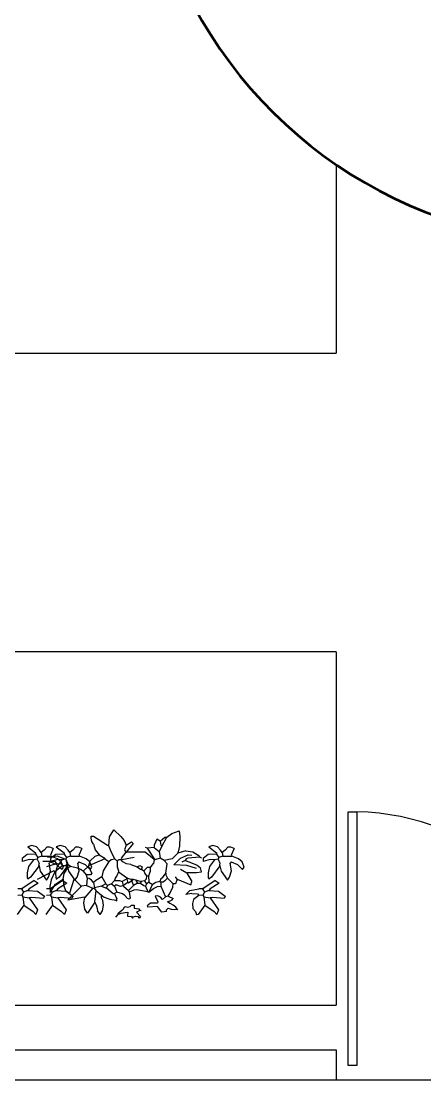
# Model space of a CAD drawing. Header units: centimetres. Extents: x 48 to 15845, y 265 to 7947.
# Drawn here: x 73.8 to 75.153, y 296.525 to 300.072 of the extents above; entities that cross this region are included whole.
import ezdxf

# ---------------------------------------------------------------- set-up
doc = ezdxf.new("R2010")
doc.units = ezdxf.units.CM
doc.layers.add('JARDINERA', color=7, linetype='Continuous')
for name, color, linetype, lineweight in [('murobajo', 5, 'Continuous', 30), ('MUROS', 146, 'Continuous', 53), ('PUERTAS Y VENTANAS', 210, 'Continuous', 5)]:
    doc.layers.add(name, color=color, linetype=linetype, lineweight=lineweight)
doc.layers.add('niveles', color=7, linetype='Continuous', lineweight=5, true_color=0xf0c70f)

msp = doc.modelspace()

# ---------------------------------------------------------------- linework, layer by layer
at = {"layer": 'JARDINERA', "color": 70}
for p, q in [((74.0348, 297.3416), (74.0424, 297.3416)), ((74.0352, 297.3352), (74.0348, 297.3416)), ((74.037, 297.3243), (74.0352, 297.3352)), ((74.0424, 297.3416), (74.0898, 297.3112)), ((74.0936, 297.3093), (74.0962, 297.3398)), ((74.0962, 297.3398), (74.111, 297.3626)), ((74.111, 297.3626), (74.1346, 297.3407)), ((74.1346, 297.3407), (74.145, 297.327)), ((74.2549, 297.3321), (74.2454, 297.3112)), ((74.2663, 297.3245), (74.2549, 297.3321)), ((74.2663, 297.3245), (74.2815, 297.3378)), ((74.272, 297.3074), (74.2888, 297.338)), ((74.2815, 297.3378), (74.2891, 297.3378)), ((74.2888, 297.338), (74.3054, 297.3507)), ((74.3054, 297.3507), (74.3298, 297.359)), ((74.3298, 297.359), (74.3324, 297.3407)), ((74.3324, 297.3407), (74.3306, 297.3078)), ((73.8355, 297.3098), (73.8219, 297.3064)), ((73.8219, 297.3064), (73.8485, 297.2855)), ((73.8512, 297.3062), (73.8355, 297.3098)), ((73.8618, 297.295), (73.8512, 297.3062)), ((73.886, 297.3043), (73.877, 297.295)), ((73.8965, 297.3052), (73.886, 297.3043)), ((73.9073, 297.3007), (73.8965, 297.3052)), ((73.9073, 297.3007), (73.8978, 297.2779)), ((73.9313, 297.3098), (73.9177, 297.3064)), ((73.9177, 297.3064), (73.9443, 297.2855)), ((73.947, 297.3062), (73.9313, 297.3098)), ((73.9576, 297.295), (73.947, 297.3062)), ((73.9819, 297.3043), (73.9728, 297.295)), ((73.9923, 297.3052), (73.9819, 297.3043)), ((74.0031, 297.3007), (73.9923, 297.3052)), ((74.0031, 297.3007), (73.9937, 297.2779)), ((74.0424, 297.315), (74.037, 297.3243)), ((74.0424, 297.315), (74.0481, 297.296)), ((74.0481, 297.296), (74.0613, 297.2789)), ((74.0898, 297.3112), (74.0936, 297.3093)), ((74.1032, 297.2868), (74.0936, 297.3093)), ((74.145, 297.327), (74.1524, 297.3112)), ((74.1524, 297.3112), (74.1467, 297.296)), ((74.1467, 297.296), (74.1505, 297.2884)), ((74.1524, 297.3112), (74.1695, 297.3226)), ((74.1752, 297.3169), (74.1524, 297.2884)), ((74.1695, 297.3226), (74.1752, 297.3169)), ((74.2226, 297.3017), (74.2169, 297.3036)), ((74.2454, 297.3036), (74.2226, 297.3017)), ((74.2226, 297.3017), (74.2486, 297.2627)), ((74.2454, 297.3112), (74.2454, 297.3036)), ((74.2454, 297.3036), (74.2625, 297.2903)), ((74.272, 297.3074), (74.2625, 297.2903)), ((74.2663, 297.3245), (74.2682, 297.3112)), ((74.2682, 297.3112), (74.272, 297.3074)), ((74.3306, 297.3078), (74.3251, 297.2846)), ((74.4422, 297.3098), (74.4287, 297.3064)), ((74.4287, 297.3064), (74.4552, 297.2855)), ((74.4579, 297.3062), (74.4422, 297.3098)), ((74.4685, 297.295), (74.4579, 297.3062)), ((74.4928, 297.3043), (74.4837, 297.295)), ((74.5032, 297.3052), (74.4928, 297.3043)), ((74.5141, 297.3007), (74.5032, 297.3052)), ((74.5141, 297.3007), (74.5046, 297.2779)), ((73.82, 297.2798), (73.803, 297.2665)), ((73.803, 297.2665), (73.803, 297.257)), ((73.8268, 297.2632), (73.803, 297.257)), ((73.8485, 297.2817), (73.82, 297.2798)), ((73.8409, 297.2627), (73.825, 297.2404)), ((73.8409, 297.2627), (73.8268, 297.2632)), ((73.8542, 297.2646), (73.8409, 297.2627)), ((73.8485, 297.2855), (73.8485, 297.2817)), ((73.8485, 297.2817), (73.8561, 297.2703)), ((73.8561, 297.2703), (73.8542, 297.2646)), ((73.8542, 297.2646), (73.8599, 297.2513)), ((73.8694, 297.2741), (73.8561, 297.2703)), ((73.8675, 297.2874), (73.8618, 297.295)), ((73.877, 297.295), (73.8675, 297.2874)), ((73.8675, 297.2874), (73.8694, 297.2741)), ((73.8694, 297.2741), (73.8997, 297.2741)), ((73.9212, 297.275), (73.8878, 297.2706)), ((73.8978, 297.2779), (73.8997, 297.2741)), ((73.9158, 297.2798), (73.8988, 297.2665)), ((73.8988, 297.2665), (73.8988, 297.257)), ((73.9226, 297.2632), (73.8988, 297.257)), ((73.9218, 297.266), (73.8997, 297.2741)), ((73.9443, 297.2817), (73.9158, 297.2798)), ((73.9367, 297.2627), (73.9208, 297.2404)), ((73.95, 297.2629), (73.9212, 297.275)), ((73.934, 297.2559), (73.9218, 297.266)), ((73.9367, 297.2627), (73.9226, 297.2632)), ((73.95, 297.2646), (73.9367, 297.2627)), ((73.9443, 297.2855), (73.9443, 297.2817)), ((73.9443, 297.2817), (73.9519, 297.2703)), ((73.9519, 297.2703), (73.95, 297.2646)), ((73.95, 297.2646), (73.9557, 297.2513)), ((73.95, 297.2629), (73.9532, 297.2486)), ((73.9652, 297.2741), (73.9519, 297.2703)), ((73.9633, 297.2874), (73.9576, 297.295)), ((73.9728, 297.295), (73.9633, 297.2874)), ((73.9633, 297.2874), (73.9652, 297.2741)), ((73.9652, 297.2741), (73.9955, 297.2741)), ((73.9937, 297.2779), (73.9955, 297.2741)), ((74.0176, 297.266), (73.9955, 297.2741)), ((74.0298, 297.2559), (74.0176, 297.266)), ((74.0317, 297.2594), (74.0483, 297.2741)), ((74.0803, 297.2656), (74.0367, 297.2467)), ((74.0483, 297.2741), (74.0613, 297.2789)), ((74.0613, 297.2789), (74.0803, 297.2675)), ((74.0803, 297.2675), (74.0803, 297.2656)), ((74.0803, 297.2656), (74.0936, 297.2562)), ((74.0936, 297.2562), (74.1014, 297.2631)), ((74.1014, 297.2631), (74.1145, 297.2656)), ((74.1145, 297.2656), (74.1032, 297.2868)), ((74.1145, 297.2656), (74.1221, 297.2581)), ((74.1259, 297.2619), (74.1221, 297.2581)), ((74.1353, 297.2619), (74.1259, 297.2619)), ((74.1505, 297.2884), (74.1353, 297.2675)), ((74.1353, 297.2675), (74.1372, 297.2638)), ((74.1372, 297.2638), (74.1353, 297.2619)), ((74.1407, 297.2558), (74.1353, 297.2619)), ((74.1372, 297.2638), (74.179, 297.2713)), ((74.1505, 297.2884), (74.1524, 297.2884)), ((74.1524, 297.2884), (74.1543, 297.2884)), ((74.2158, 297.2884), (74.1543, 297.2884)), ((74.2454, 297.2638), (74.2158, 297.2884)), ((74.2454, 297.2619), (74.2435, 297.2505)), ((74.2454, 297.2619), (74.2454, 297.2638)), ((74.2663, 297.2675), (74.2486, 297.2627)), ((74.2625, 297.2903), (74.2663, 297.2675)), ((74.2796, 297.26), (74.2663, 297.2675)), ((74.3061, 297.2656), (74.2796, 297.26)), ((74.3251, 297.2846), (74.3061, 297.2656)), ((74.3116, 297.2452), (74.3344, 297.2679)), ((74.3517, 297.2922), (74.3251, 297.2846)), ((74.3251, 297.2846), (74.3251, 297.2865)), ((74.3344, 297.2679), (74.3599, 297.2796)), ((74.3536, 297.2656), (74.3498, 297.26)), ((74.3517, 297.2922), (74.3751, 297.2887)), ((74.3593, 297.2675), (74.3536, 297.2656)), ((74.3991, 297.2713), (74.3593, 297.2675)), ((74.3599, 297.2796), (74.3719, 297.2784)), ((74.3751, 297.2887), (74.3934, 297.2777)), ((74.3934, 297.2777), (74.3991, 297.2713)), ((74.3991, 297.2713), (74.4048, 297.2694)), ((74.4268, 297.2798), (74.4097, 297.2665)), ((74.4097, 297.2665), (74.4097, 297.257)), ((74.4335, 297.2632), (74.4097, 297.257)), ((74.4552, 297.2817), (74.4268, 297.2798)), ((74.4477, 297.2627), (74.4318, 297.2404)), ((74.4477, 297.2627), (74.4335, 297.2632)), ((74.4609, 297.2646), (74.4477, 297.2627)), ((74.4552, 297.2855), (74.4552, 297.2817)), ((74.4552, 297.2817), (74.4628, 297.2703)), ((74.4628, 297.2703), (74.4609, 297.2646)), ((74.4609, 297.2646), (74.4666, 297.2513)), ((74.4761, 297.2741), (74.4628, 297.2703)), ((74.4742, 297.2874), (74.4685, 297.295)), ((74.4837, 297.295), (74.4742, 297.2874)), ((74.4742, 297.2874), (74.4761, 297.2741)), ((74.4761, 297.2741), (74.5065, 297.2741)), ((74.5046, 297.2779), (74.5065, 297.2741)), ((74.5285, 297.266), (74.5065, 297.2741)), ((74.5407, 297.2559), (74.5285, 297.266)), ((73.825, 297.2404), (73.8198, 297.2185)), ((73.8599, 297.2418), (73.8314, 297.2039)), ((73.9095, 297.2258), (73.8531, 297.1965)), ((73.8599, 297.2513), (73.858, 297.2456)), ((73.858, 297.2456), (73.8599, 297.2418)), ((73.8599, 297.2418), (73.8634, 297.224)), ((73.8731, 297.2581), (73.9114, 297.2581)), ((73.8864, 297.24), (73.919, 297.2505)), ((73.8922, 297.2039), (73.8982, 297.2258)), ((73.8978, 297.2551), (73.8941, 297.2513)), ((73.8982, 297.2258), (73.8941, 297.2513)), ((73.8978, 297.2551), (73.9183, 297.2468)), ((73.9133, 297.222), (73.9095, 297.2258)), ((73.9114, 297.2581), (73.919, 297.2505)), ((73.9399, 297.2429), (73.9133, 297.222)), ((73.9208, 297.2404), (73.9156, 297.2185)), ((73.9183, 297.2468), (73.9358, 297.2305)), ((73.919, 297.2505), (73.9342, 297.2486)), ((73.9557, 297.2418), (73.9272, 297.2039)), ((73.9415, 297.238), (73.934, 297.2559)), ((73.9342, 297.2486), (73.9399, 297.2429)), ((73.9358, 297.2305), (73.9415, 297.238)), ((73.9399, 297.2429), (73.9494, 297.2429)), ((73.9437, 297.2167), (73.9566, 297.2357)), ((73.9532, 297.2486), (73.9494, 297.2429)), ((73.957, 297.2353), (73.9494, 297.2429)), ((73.9654, 297.2405), (73.9528, 297.2492)), ((73.9557, 297.2513), (73.9538, 297.2456)), ((73.9538, 297.2456), (73.9557, 297.2418)), ((73.9557, 297.2418), (73.9592, 297.224)), ((73.9666, 297.2401), (73.957, 297.2353)), ((73.9884, 297.2342), (73.9654, 297.2405)), ((73.988, 297.2039), (73.9941, 297.2258)), ((73.9987, 297.2296), (73.9884, 297.2342)), ((73.9937, 297.2551), (73.9899, 297.2513)), ((73.9941, 297.2258), (73.9899, 297.2513)), ((73.9937, 297.2551), (74.0141, 297.2468)), ((74.0082, 297.2239), (73.9987, 297.2296)), ((74.0253, 297.241), (74.0082, 297.2239)), ((74.0141, 297.2468), (74.0316, 297.2305)), ((74.0253, 297.2391), (74.0317, 297.2594)), ((74.0253, 297.241), (74.0253, 297.2391)), ((74.0253, 297.2391), (74.0367, 297.2182)), ((74.0367, 297.2467), (74.0272, 297.2429)), ((74.0373, 297.238), (74.0298, 297.2559)), ((74.0316, 297.2305), (74.0373, 297.238)), ((74.0746, 297.2258), (74.0708, 297.2049)), ((74.0936, 297.2562), (74.0746, 297.2258)), ((74.1221, 297.2581), (74.1221, 297.2391)), ((74.1221, 297.2391), (74.1259, 297.2258)), ((74.1259, 297.2258), (74.1259, 297.222)), ((74.1537, 297.2485), (74.1407, 297.2558)), ((74.1676, 297.2467), (74.1537, 297.2485)), ((74.1676, 297.2467), (74.1885, 297.2391)), ((74.1885, 297.2391), (74.198, 297.2429)), ((74.1885, 297.2391), (74.1999, 297.2315)), ((74.198, 297.2429), (74.2056, 297.2391)), ((74.1999, 297.2315), (74.2037, 297.2315)), ((74.2056, 297.2391), (74.2037, 297.2315)), ((74.2037, 297.2315), (74.2113, 297.2258)), ((74.2226, 297.2372), (74.2113, 297.2258)), ((74.2113, 297.2258), (74.2151, 297.2163)), ((74.2321, 297.2372), (74.2226, 297.2372)), ((74.2416, 297.2486), (74.2321, 297.2372)), ((74.2321, 297.2372), (74.2322, 297.2229)), ((74.2435, 297.2505), (74.2416, 297.2486)), ((74.2796, 297.26), (74.2891, 297.2486)), ((74.2853, 297.2182), (74.2891, 297.2486)), ((74.3556, 297.2428), (74.3116, 297.2452)), ((74.3555, 297.2182), (74.3346, 297.2296)), ((74.3498, 297.26), (74.3384, 297.2543)), ((74.3498, 297.26), (74.365, 297.2543)), ((74.3881, 297.2331), (74.3556, 297.2428)), ((74.365, 297.2543), (74.3896, 297.2448)), ((74.3896, 297.2448), (74.401, 297.2353)), ((74.4048, 297.222), (74.401, 297.2353)), ((74.4318, 297.2404), (74.4266, 297.2185)), ((74.4666, 297.2418), (74.4382, 297.2039)), ((74.4666, 297.2513), (74.4647, 297.2456)), ((74.4647, 297.2456), (74.4666, 297.2418)), ((74.4666, 297.2418), (74.4701, 297.224)), ((74.4989, 297.2039), (74.505, 297.2258)), ((74.5046, 297.2551), (74.5008, 297.2513)), ((74.505, 297.2258), (74.5008, 297.2513)), ((74.5046, 297.2551), (74.525, 297.2468)), ((74.525, 297.2468), (74.5425, 297.2305)), ((74.5482, 297.238), (74.5407, 297.2559)), ((74.5425, 297.2305), (74.5482, 297.238)), ((73.8436, 297.1935), (73.8057, 297.167)), ((73.8198, 297.2185), (73.82, 297.202)), ((73.82, 297.202), (73.8238, 297.1982)), ((73.8238, 297.1982), (73.8219, 297.1963)), ((73.8314, 297.2039), (73.8238, 297.1982)), ((73.8436, 297.1935), (73.8569, 297.184)), ((73.8634, 297.224), (73.8846, 297.1944)), ((73.8846, 297.1944), (73.8922, 297.2039)), ((73.9003, 297.1949), (73.8961, 297.173)), ((73.9133, 297.222), (73.9003, 297.1949)), ((73.9394, 297.1935), (73.9015, 297.167)), ((73.9156, 297.2185), (73.9158, 297.202)), ((73.9156, 297.1803), (73.9406, 297.1978)), ((73.9158, 297.202), (73.9196, 297.1982)), ((73.9196, 297.1982), (73.9177, 297.1963)), ((73.9272, 297.2039), (73.9196, 297.1982)), ((73.9394, 297.1935), (73.9527, 297.184)), ((73.9406, 297.1978), (73.9437, 297.2167)), ((73.9406, 297.1978), (73.942, 297.1788)), ((73.9592, 297.224), (73.9804, 297.1944)), ((73.9633, 297.1516), (73.9778, 297.1973)), ((73.9778, 297.1973), (73.9987, 297.1765)), ((73.9804, 297.1944), (73.988, 297.2039)), ((74.0082, 297.2239), (74.0177, 297.2125)), ((74.0329, 297.2125), (74.0177, 297.2125)), ((74.0177, 297.2125), (74.0215, 297.2011)), ((74.0215, 297.2011), (74.0196, 297.1765)), ((74.0282, 297.2001), (74.0215, 297.2011)), ((74.0361, 297.1946), (74.0282, 297.2001)), ((74.0367, 297.2182), (74.0329, 297.2125)), ((74.0424, 297.1859), (74.0361, 297.1946)), ((74.0499, 297.1935), (74.0424, 297.1859)), ((74.0708, 297.2049), (74.0499, 297.1935)), ((74.0708, 297.2049), (74.0841, 297.1821)), ((74.1126, 297.1935), (74.1031, 297.1821)), ((74.1164, 297.203), (74.1126, 297.1935)), ((74.1126, 297.1935), (74.1297, 297.1935)), ((74.1202, 297.2087), (74.1164, 297.203)), ((74.1259, 297.222), (74.1202, 297.2087)), ((74.1259, 297.222), (74.1562, 297.2011)), ((74.1297, 297.1935), (74.1391, 297.1897)), ((74.1543, 297.1992), (74.1391, 297.1897)), ((74.1391, 297.1897), (74.141, 297.1803)), ((74.1562, 297.2011), (74.1543, 297.1992)), ((74.1543, 297.1992), (74.1562, 297.1897)), ((74.1562, 297.2011), (74.1676, 297.1973)), ((74.1562, 297.1897), (74.1581, 297.1859)), ((74.1714, 297.1916), (74.16, 297.184)), ((74.1676, 297.1973), (74.1714, 297.1916)), ((74.1676, 297.1973), (74.1752, 297.1973)), ((74.1752, 297.1973), (74.1714, 297.1916)), ((74.1714, 297.1916), (74.1714, 297.1897)), ((74.1714, 297.1897), (74.1771, 297.1765)), ((74.1752, 297.1973), (74.1828, 297.1954)), ((74.1828, 297.1954), (74.2018, 297.1897)), ((74.1828, 297.1954), (74.1904, 297.184)), ((74.2018, 297.1897), (74.1999, 297.184)), ((74.2132, 297.1916), (74.2018, 297.1897)), ((74.2188, 297.1973), (74.2132, 297.1916)), ((74.2132, 297.1916), (74.2207, 297.1803)), ((74.2151, 297.2163), (74.2207, 297.2087)), ((74.2207, 297.2087), (74.2188, 297.1973)), ((74.2207, 297.2087), (74.2264, 297.2087)), ((74.2322, 297.2229), (74.2264, 297.2087)), ((74.2264, 297.2087), (74.2283, 297.1878)), ((74.2644, 297.1897), (74.2511, 297.1859)), ((74.2682, 297.1992), (74.2644, 297.1897)), ((74.2644, 297.1897), (74.2682, 297.1878)), ((74.2682, 297.2011), (74.2682, 297.1992)), ((74.272, 297.2011), (74.2682, 297.1992)), ((74.2796, 297.2106), (74.272, 297.2011)), ((74.2815, 297.1916), (74.2758, 297.1878)), ((74.2853, 297.2182), (74.2796, 297.2125)), ((74.2796, 297.2125), (74.2796, 297.2106)), ((74.291, 297.2011), (74.2815, 297.1916)), ((74.2853, 297.2182), (74.2853, 297.2125)), ((74.2853, 297.2125), (74.291, 297.2011)), ((74.291, 297.2011), (74.3099, 297.1821)), ((74.3232, 297.1973), (74.3175, 297.2049)), ((74.3232, 297.1973), (74.3175, 297.1821)), ((74.3232, 297.1973), (74.3688, 297.1784)), ((74.3555, 297.2182), (74.3574, 297.2201)), ((74.3555, 297.2182), (74.3726, 297.1897)), ((74.3574, 297.2201), (74.3877, 297.2201)), ((74.3688, 297.1784), (74.3726, 297.1897)), ((74.3877, 297.2201), (74.4048, 297.222)), ((74.4504, 297.1935), (74.4124, 297.167)), ((74.4266, 297.2185), (74.4268, 297.202)), ((74.4268, 297.202), (74.4306, 297.1982)), ((74.4306, 297.1982), (74.4287, 297.1963)), ((74.4382, 297.2039), (74.4306, 297.1982)), ((74.4504, 297.1935), (74.4637, 297.184)), ((74.4701, 297.224), (74.4913, 297.1944)), ((74.4913, 297.1944), (74.4989, 297.2039)), ((73.8019, 297.1651), (73.7886, 297.1651)), ((73.8038, 297.167), (73.8019, 297.1651)), ((73.8019, 297.167), (73.8019, 297.1651)), ((73.8019, 297.167), (73.8038, 297.167)), ((73.8019, 297.1651), (73.8019, 297.1632)), ((73.8019, 297.1632), (73.8076, 297.1537)), ((73.8038, 297.167), (73.8057, 297.167)), ((73.8228, 297.1594), (73.8076, 297.1537)), ((73.8265, 297.1651), (73.8228, 297.1594)), ((73.8228, 297.1594), (73.855, 297.1575)), ((73.8569, 297.184), (73.8265, 297.1651)), ((73.855, 297.1575), (73.8778, 297.1404)), ((73.8977, 297.1651), (73.8844, 297.1651)), ((73.8961, 297.173), (73.8975, 297.1526)), ((73.8975, 297.1526), (73.9156, 297.1803)), ((73.8996, 297.167), (73.8977, 297.1651)), ((73.8977, 297.167), (73.8977, 297.1651)), ((73.8977, 297.167), (73.8996, 297.167)), ((73.8977, 297.1651), (73.8977, 297.1632)), ((73.8977, 297.1632), (73.9034, 297.1537)), ((73.8996, 297.167), (73.9015, 297.167)), ((73.9186, 297.1594), (73.9034, 297.1537)), ((73.9224, 297.1651), (73.9186, 297.1594)), ((73.9186, 297.1594), (73.9508, 297.1575)), ((73.9527, 297.184), (73.9224, 297.1651)), ((73.942, 297.1788), (73.949, 297.1599)), ((73.949, 297.1599), (73.9615, 297.1512)), ((73.9508, 297.1575), (73.9736, 297.1404)), ((74.0025, 297.1746), (73.9567, 297.1287)), ((73.9987, 297.1765), (74.0025, 297.1746)), ((74.0196, 297.1765), (74.0025, 297.1746)), ((74.0405, 297.167), (74.0139, 297.1366)), ((74.0196, 297.1765), (74.0405, 297.167)), ((74.0405, 297.167), (74.0443, 297.167)), ((74.0424, 297.1859), (74.0462, 297.1689)), ((74.0462, 297.1689), (74.0443, 297.167)), ((74.0443, 297.167), (74.0499, 297.1594)), ((74.0689, 297.1746), (74.0462, 297.1689)), ((74.0499, 297.1594), (74.0462, 297.1214)), ((74.0499, 297.1594), (74.0689, 297.1442)), ((74.0841, 297.1821), (74.0689, 297.1746)), ((74.0689, 297.1746), (74.0822, 297.1689)), ((74.0822, 297.1689), (74.086, 297.1689)), ((74.0841, 297.1821), (74.0898, 297.1765)), ((74.0898, 297.1765), (74.086, 297.1689)), ((74.086, 297.1689), (74.1088, 297.1499)), ((74.1031, 297.1821), (74.0898, 297.1765)), ((74.1031, 297.1821), (74.1126, 297.1746)), ((74.1183, 297.1784), (74.1126, 297.1746)), ((74.1126, 297.1746), (74.1202, 297.1537)), ((74.1335, 297.1727), (74.1183, 297.1784)), ((74.1429, 297.1765), (74.1335, 297.1727)), ((74.141, 297.1803), (74.1429, 297.1765)), ((74.1581, 297.1859), (74.1429, 297.1765)), ((74.1429, 297.1765), (74.1429, 297.1746)), ((74.1429, 297.1746), (74.16, 297.1594)), ((74.16, 297.184), (74.1581, 297.1859)), ((74.1771, 297.1765), (74.16, 297.1594)), ((74.16, 297.1594), (74.1619, 297.1537)), ((74.178, 297.1606), (74.1618, 297.1541)), ((74.1904, 297.184), (74.1771, 297.1765)), ((74.1866, 297.1613), (74.178, 297.1606)), ((74.2245, 297.1556), (74.1866, 297.1613)), ((74.1904, 297.184), (74.1999, 297.184)), ((74.1999, 297.184), (74.2113, 297.1765)), ((74.2113, 297.1765), (74.2169, 297.1746)), ((74.2207, 297.1803), (74.2169, 297.1746)), ((74.2169, 297.1746), (74.2245, 297.1556)), ((74.2283, 297.1878), (74.2207, 297.1803)), ((74.2245, 297.1556), (74.2283, 297.1537)), ((74.2283, 297.1878), (74.2397, 297.1803)), ((74.2397, 297.1784), (74.2283, 297.1537)), ((74.2283, 297.1537), (74.2437, 297.1665)), ((74.2511, 297.1859), (74.2397, 297.1784)), ((74.2397, 297.1803), (74.2397, 297.1784)), ((74.2437, 297.1665), (74.2576, 297.1727)), ((74.2576, 297.1727), (74.2682, 297.1746)), ((74.2758, 297.1878), (74.2682, 297.1878)), ((74.2682, 297.1878), (74.2682, 297.1746)), ((74.2682, 297.1746), (74.2834, 297.1385)), ((74.3001, 297.1523), (74.3085, 297.1713)), ((74.3085, 297.1713), (74.3099, 297.1821)), ((74.3175, 297.1821), (74.3099, 297.1821)), ((74.3516, 297.1462), (74.3655, 297.1599)), ((74.3655, 297.1599), (74.3953, 297.1651)), ((74.4086, 297.1651), (74.3953, 297.1651)), ((74.4086, 297.167), (74.4105, 297.167)), ((74.4086, 297.167), (74.4086, 297.1651)), ((74.4105, 297.167), (74.4086, 297.1651)), ((74.4086, 297.1651), (74.4086, 297.1632)), ((74.4086, 297.1632), (74.4143, 297.1537)), ((74.4105, 297.167), (74.4124, 297.167)), ((74.4295, 297.1594), (74.4143, 297.1537)), ((74.4333, 297.1651), (74.4295, 297.1594)), ((74.4295, 297.1594), (74.4618, 297.1575)), ((74.4637, 297.184), (74.4333, 297.1651)), ((74.4618, 297.1575), (74.4845, 297.1404)), ((73.8019, 297.1442), (73.7886, 297.1423)), ((73.8076, 297.1537), (73.8019, 297.1442)), ((73.8019, 297.1442), (73.8057, 297.1385)), ((73.8057, 297.1385), (73.8095, 297.11)), ((73.8057, 297.1385), (73.8265, 297.1347)), ((73.836, 297.1366), (73.8265, 297.1347)), ((73.8265, 297.1347), (73.855, 297.0949)), ((73.874, 297.1328), (73.836, 297.1366)), ((73.8778, 297.1404), (73.874, 297.1328)), ((73.8977, 297.1442), (73.8844, 297.1423)), ((73.9034, 297.1537), (73.8977, 297.1442)), ((73.8977, 297.1442), (73.9015, 297.1385)), ((73.9015, 297.1385), (73.9053, 297.11)), ((73.9015, 297.1385), (73.9224, 297.1347)), ((73.9318, 297.1366), (73.9224, 297.1347)), ((73.9224, 297.1347), (73.9508, 297.0949)), ((73.9698, 297.1328), (73.9318, 297.1366)), ((73.9567, 297.1287), (74.012, 297.1385)), ((73.9736, 297.1404), (73.9698, 297.1328)), ((74.0097, 297.1184), (74.0139, 297.1366)), ((74.012, 297.1385), (74.0139, 297.1366)), ((74.0462, 297.1214), (74.0443, 297.1176)), ((74.0462, 297.1214), (74.0519, 297.1113)), ((74.0689, 297.1442), (74.0689, 297.1423)), ((74.0689, 297.1442), (74.0778, 297.1378)), ((74.0689, 297.1347), (74.0689, 297.1423)), ((74.0739, 297.1256), (74.0689, 297.1347)), ((74.0762, 297.1106), (74.0739, 297.1256)), ((74.0778, 297.1378), (74.0976, 297.13)), ((74.0976, 297.13), (74.1183, 297.1271)), ((74.1088, 297.1499), (74.1126, 297.1499)), ((74.1202, 297.1537), (74.1126, 297.1499)), ((74.1126, 297.1499), (74.1164, 297.1404)), ((74.1164, 297.1404), (74.1202, 297.1328)), ((74.1164, 297.1271), (74.1183, 297.1271)), ((74.1202, 297.1328), (74.1183, 297.1271)), ((74.1183, 297.1271), (74.1202, 297.1233)), ((74.1394, 297.148), (74.1202, 297.1537)), ((74.1472, 297.1429), (74.1394, 297.148)), ((74.1562, 297.1328), (74.1472, 297.1429)), ((74.1619, 297.1309), (74.1562, 297.1328)), ((74.1619, 297.1537), (74.1657, 297.1347)), ((74.1657, 297.1347), (74.1619, 297.1309)), ((74.2583, 297.1413), (74.2492, 297.1404)), ((74.2492, 297.1404), (74.2587, 297.1214)), ((74.2587, 297.1214), (74.2568, 297.1176)), ((74.267, 297.1377), (74.2583, 297.1413)), ((74.2739, 297.129), (74.267, 297.1377)), ((74.2834, 297.1385), (74.2739, 297.129)), ((74.2929, 297.1404), (74.2834, 297.1385)), ((74.291, 297.1214), (74.2998, 297.1249)), ((74.2986, 297.1157), (74.291, 297.1214)), ((74.2929, 297.1404), (74.3001, 297.1523)), ((74.2929, 297.1404), (74.3099, 297.1328)), ((74.2998, 297.1249), (74.3064, 297.1285)), ((74.3064, 297.1285), (74.3099, 297.1328)), ((74.3726, 297.1499), (74.3516, 297.1462)), ((74.3726, 297.1499), (74.3915, 297.148)), ((74.3783, 297.129), (74.3742, 297.1161)), ((74.3953, 297.1423), (74.3783, 297.129)), ((74.3915, 297.148), (74.3953, 297.1423)), ((74.4086, 297.1442), (74.3953, 297.1423)), ((74.4143, 297.1537), (74.4086, 297.1442)), ((74.4086, 297.1442), (74.4124, 297.1385)), ((74.4124, 297.1385), (74.4333, 297.1347)), ((74.4124, 297.1385), (74.4162, 297.11)), ((74.4428, 297.1366), (74.4333, 297.1347)), ((74.4333, 297.1347), (74.4618, 297.0949)), ((74.4807, 297.1328), (74.4428, 297.1366)), ((74.4845, 297.1404), (74.4807, 297.1328)), ((73.8095, 297.11), (73.7867, 297.0797)), ((73.8095, 297.11), (73.8398, 297.0892)), ((73.8398, 297.0892), (73.8493, 297.0797)), ((73.855, 297.0949), (73.8493, 297.0797)), ((73.9053, 297.11), (73.8825, 297.0797)), ((73.9053, 297.11), (73.9356, 297.0892)), ((73.9356, 297.0892), (73.9451, 297.0797)), ((73.9508, 297.0949), (73.9451, 297.0797)), ((74.0136, 297.0974), (74.0097, 297.1184)), ((74.0226, 297.0841), (74.0136, 297.0974)), ((74.0443, 297.1176), (74.0226, 297.0841)), ((74.0519, 297.1113), (74.0551, 297.0991)), ((74.0551, 297.0991), (74.0556, 297.0911)), ((74.0651, 297.0797), (74.0556, 297.0911)), ((74.0651, 297.0797), (74.0729, 297.0916)), ((74.0729, 297.0916), (74.0762, 297.1106)), ((74.1372, 297.093), (74.124, 297.0816)), ((74.124, 297.0797), (74.1352, 297.0841)), ((74.1352, 297.0841), (74.1491, 297.0862)), ((74.1429, 297.0987), (74.1372, 297.093)), ((74.1448, 297.1024), (74.1429, 297.1005)), ((74.1429, 297.1005), (74.1429, 297.0987)), ((74.1448, 297.1024), (74.1486, 297.1062)), ((74.1486, 297.1062), (74.1579, 297.1038)), ((74.1491, 297.0862), (74.1581, 297.0873)), ((74.1581, 297.0873), (74.1562, 297.0759)), ((74.1579, 297.1038), (74.1653, 297.1062)), ((74.1653, 297.1062), (74.1695, 297.11)), ((74.1695, 297.11), (74.179, 297.11)), ((74.179, 297.11), (74.179, 297.1005)), ((74.179, 297.1005), (74.1942, 297.0987)), ((74.198, 297.093), (74.1866, 297.0873)), ((74.1866, 297.0873), (74.1999, 297.0721)), ((74.1942, 297.0987), (74.198, 297.093)), ((74.2018, 297.0911), (74.198, 297.093)), ((74.234, 297.1176), (74.2226, 297.1081)), ((74.2226, 297.1081), (74.2245, 297.1043)), ((74.2568, 297.1062), (74.2245, 297.1043)), ((74.2568, 297.1176), (74.234, 297.1176)), ((74.272, 297.0873), (74.2568, 297.1062)), ((74.2872, 297.0892), (74.272, 297.0873)), ((74.2872, 297.0949), (74.2929, 297.1005)), ((74.2872, 297.0892), (74.2872, 297.0949)), ((74.2929, 297.1005), (74.3033, 297.0971)), ((74.3022, 297.115), (74.2986, 297.1157)), ((74.3099, 297.111), (74.3022, 297.115)), ((74.3033, 297.0971), (74.3144, 297.096)), ((74.3186, 297.1033), (74.3099, 297.111)), ((74.3144, 297.096), (74.3232, 297.0967)), ((74.3232, 297.0967), (74.3186, 297.1033)), ((74.3232, 297.0967), (74.3251, 297.0949)), ((74.3742, 297.1161), (74.3751, 297.0997)), ((74.3751, 297.0997), (74.384, 297.0892)), ((74.384, 297.0892), (74.3877, 297.0778)), ((74.4162, 297.11), (74.3934, 297.0797)), ((74.4162, 297.11), (74.4466, 297.0892)), ((74.4466, 297.0892), (74.4561, 297.0797)), ((74.4618, 297.0949), (74.4561, 297.0797)), ((74.124, 297.0797), (74.1164, 297.0702)), ((74.124, 297.0816), (74.124, 297.0797)), ((74.1562, 297.0759), (74.1562, 297.074)), ((74.1562, 297.074), (74.1695, 297.0721)), ((74.1695, 297.0721), (74.1733, 297.0664)), ((74.1733, 297.0664), (74.177, 297.0719)), ((74.177, 297.0719), (74.1835, 297.0739)), ((74.1835, 297.0739), (74.1913, 297.0726)), ((74.1913, 297.0726), (74.1961, 297.0664)), ((74.1999, 297.0721), (74.1961, 297.0664)), ((74.3934, 297.0797), (74.3877, 297.0778))]:
    msp.add_line(p, q, dxfattribs=at)
for centre, start, end in [((73.95, 297.2629), 12.8043, 67.5333), ((74.2158, 297.2884), 49.844, 89.647)]:
    msp.add_arc(centre, 0.000000237, start, end, dxfattribs=at)
at = {"layer": 'murobajo', "linetype": 'ByBlock'}
for p, q in [((71.3559, 296.6253), (74.8559, 296.6253)), ((67.8559, 296.5253), (89.2009, 296.5253))]:
    msp.add_line(p, q, dxfattribs=at)
at = {"layer": 'murobajo', "linetype": 'ByBlock', "lineweight": -2}
msp.add_line((74.8559, 296.6253), (74.8559, 296.5253), dxfattribs=at)
at = {"layer": 'MUROS', "lineweight": 53}
msp.add_arc((75.7058, 300.8335), 1.5051, 201.5522, 338.4666, dxfattribs=at)
at = {"layer": 'niveles', "linetype": 'ByBlock', "lineweight": -2}
for p, q in [((74.8559, 299.5912), (74.8559, 298.9593)), ((71.058, 298.9593), (74.8559, 298.9593)), ((74.8559, 297.9593), (71.6212, 297.9593)), ((74.8559, 297.9593), (74.8559, 296.7753)), ((71.5781, 296.7753), (74.8559, 296.7753))]:
    msp.add_line(p, q, dxfattribs=at)
at = {"layer": 'PUERTAS Y VENTANAS', "linetype": 'ByBlock', "lineweight": -2}
for p, q in [((74.8959, 296.5732), (74.8959, 297.4232)), ((74.8959, 297.4232), (74.9259, 297.4232)), ((74.9259, 297.4232), (74.9259, 296.5732)), ((74.9259, 296.5732), (74.8959, 296.5732))]:
    msp.add_line(p, q, dxfattribs=at)
msp.add_arc((74.9109, 296.6225), 0.8009, 6.9701, 88.9269, dxfattribs=at)

doc.saveas('drawing.dxf')
